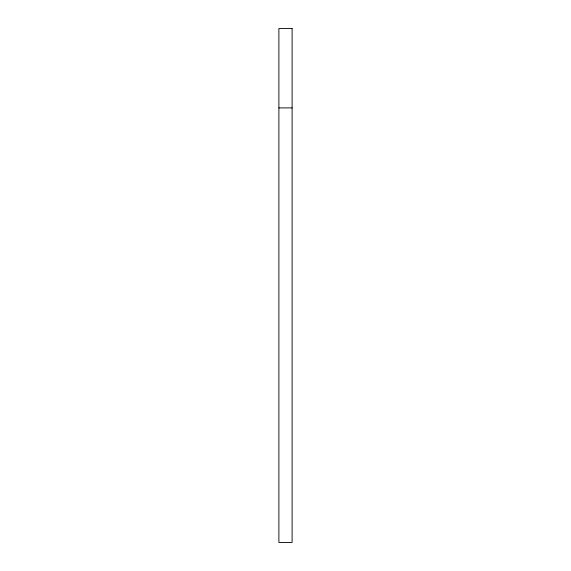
<?xml version="1.0" encoding="UTF-8"?>
<svg xmlns="http://www.w3.org/2000/svg" width="571" height="571" viewBox="0 0 571 571"><rect width="100%" height="100%" fill="white"/><g stroke="black" fill="none" stroke-linecap="round" stroke-linejoin="round"><path stroke-width="0.86" d="M278.891 107.898L292.109 107.898M292.109 28.55L278.891 28.55L278.891 542.45L292.109 542.45L292.109 28.55"/></g></svg>
